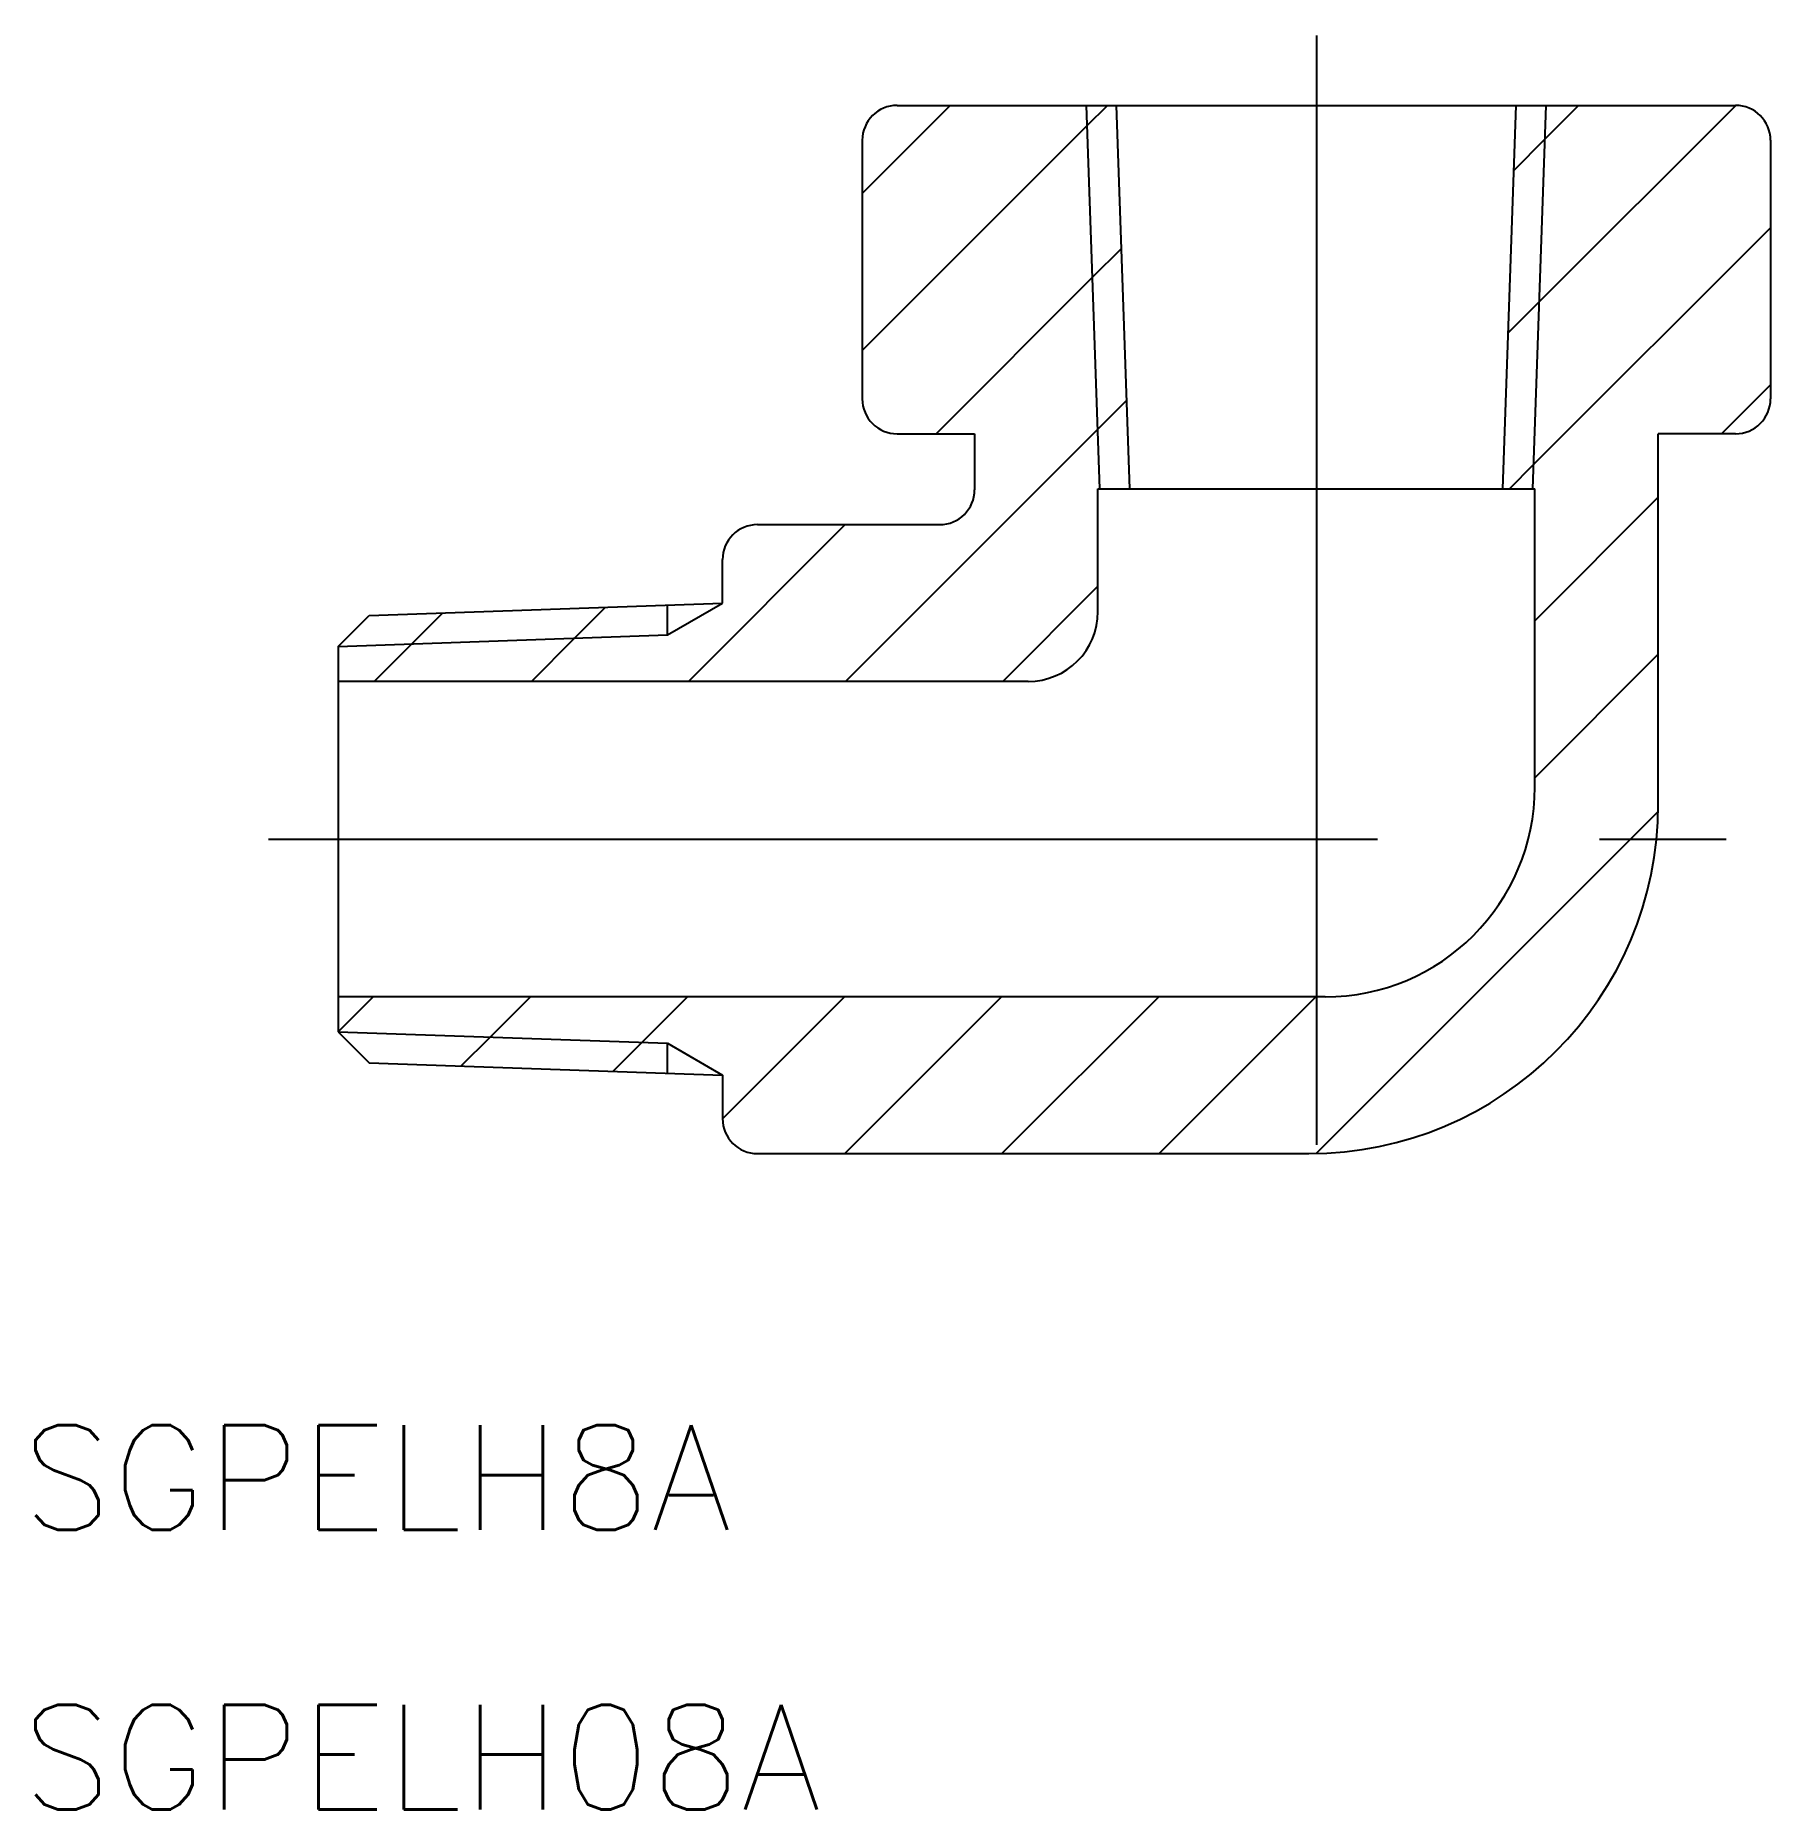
# Model space of a CAD drawing. Extents: x -36.7 to 13, y -27.8 to 23.
import ezdxf

# ---------------------------------------------------------------- set-up
doc = ezdxf.new("R2010")
doc.units = 0
doc.linetypes.add('CENTER', pattern=[50.8, 31.75, -6.35, 6.35, -6.35])
doc.layers.get('0').update_dxf_attribs({"linetype": 'CONTINUOUS'})
doc.layers.add('CENTER', color=1, linetype='CENTER')
doc.styles.get("Standard").update_dxf_attribs({"font": 'txt.shx', "height": 3, "bigfont": 'bigfont.shx'})

msp = doc.modelspace()

# ---------------------------------------------------------------- linework, layer by layer
at = {"color": 3, "linetype": 'CONTINUOUS'}
for p, q in [((-12.999, 18.482), (-10.48, 21)), ((-6.195, 10.022), (-6.579, 21)), ((-6.558, 20.425), (-5.983, 21)), ((6.195, 10.022), (6.579, 21)), ((6.382, 15.377), (12.006, 21)), ((6.545, 20.036), (7.508, 21)), ((-12.999, 13.984), (-6.558, 20.425)), ((5.658, 19.149), (6.545, 20.036)), ((6.219, 10.717), (13.001, 17.498)), ((-6.407, 16.079), (-5.58, 16.906)), ((-10.886, 11.6), (-6.407, 16.079)), ((5.495, 14.49), (6.382, 15.377)), ((11.6, 11.6), (13.001, 13.001)), ((-6.255, 11.734), (-5.428, 12.561)), ((-13.476, 4.513), (-6.255, 11.734)), ((5.525, 10.022), (6.219, 10.717)), ((6.252, 6.252), (9.786, 9.786)), ((-17.973, 4.513), (-13.486, 9)), ((-8.979, 4.513), (-6.252, 7.239)), ((-21.234, 5.749), (-20.347, 6.636)), ((-18.577, 5.842), (-16.999, 6.753)), ((-25.894, 5.586), (-25.007, 6.473)), ((-27.999, 5.513), (-18.577, 5.842)), ((-26.968, 4.513), (-25.894, 5.586)), ((-22.471, 4.513), (-21.234, 5.749)), ((6.252, 1.755), (9.786, 5.289)), ((8.994, 0), (9.784, 0.789)), ((-0.003, -8.998), (8.994, 0)), ((-27.999, -5.513), (-26.999, -4.513)), ((-23.653, -5.664), (-22.501, -4.513)), ((-19.308, -5.816), (-18.004, -4.513)), ((-16.999, -8.004), (-13.507, -4.513)), ((-13.497, -9), (-9.01, -4.513)), ((-9, -9), (-4.513, -4.513)), ((-4.503, -9), (-0.015, -4.513)), ((-27.999, -5.513), (-18.577, -5.842)), ((-27.999, -5.513), (-27.999, -5.513)), ((-24.48, -6.491), (-23.653, -5.664)), ((-20.135, -6.643), (-19.308, -5.816)), ((-18.577, -5.842), (-16.999, -6.753))]:
    msp.add_line(p, q, dxfattribs=at)
at = {"color": 7, "linetype": 'CONTINUOUS'}
for p, q in [((-11.999, 21), (12.001, 21)), ((-5.339, 10.022), (-5.722, 21)), ((5.339, 10.022), (5.722, 21)), ((-12.999, 20), (-12.999, 12.6)), ((13.001, 20), (13.001, 12.6)), ((-11.999, 11.6), (-9.784, 11.6)), ((-9.784, 11.6), (-9.784, 10)), ((9.786, 1), (9.786, 11.6)), ((12.001, 11.6), (9.786, 11.6)), ((-6.252, 10.022), (6.252, 10.022)), ((-6.252, 6.513), (-6.252, 10.022)), ((6.252, 1.487), (6.252, 10.022)), ((6.252, 1.487), (6.252, 10.022)), ((-15.999, 9), (-10.784, 9)), ((-16.999, 6.753), (-16.999, 8)), ((-27.112, 6.4), (-16.999, 6.753)), ((-18.577, 5.842), (-18.577, 6.698)), ((-27.999, 5.513), (-27.112, 6.4)), ((-27.999, 5.513), (-27.999, -5.513)), ((-8.252, 4.513), (-27.999, 4.513)), ((0.252, -4.513), (-27.999, -4.513)), ((-27.999, -5.513), (-27.112, -6.4)), ((-18.577, -6.698), (-18.577, -5.842)), ((-27.112, -6.4), (-16.999, -6.753)), ((-16.999, -6.753), (-16.999, -8)), ((-15.999, -9), (-0.214, -9))]:
    msp.add_line(p, q, dxfattribs=at)
for centre, radius, start, end in [((-11.999, 20), 1, 90, 180), ((12.001, 20), 1, 0, 90), ((-11.999, 12.6), 1, 180, 270), ((12.001, 12.6), 1, 270, 0), ((-10.784, 10), 1, 270, 360), ((-15.999, 8), 1, 90, 180), ((-8.252, 6.513), 2, 270, 0), ((0.252, 1.487), 6, 270, 0), ((-0.214, 1), 10, 270, 0), ((-15.999, -8), 1, 180, 270)]:
    msp.add_arc(centre, radius, start, end, dxfattribs=at)
at = {"layer": 'CENTER', "color": 1, "linetype": 'CENTER'}
for p, q in [((0, 23), (0, -10.998)), ((-29.999, 0), (11.736, 0))]:
    msp.add_line(p, q, dxfattribs=at)

# ---------------------------------------------------------------- texts
at = {"color": 7, "linetype": 'CONTINUOUS'}
for s, p in [('SGPELH8A', (-37.054, -19.772)), ('SGPELH08A', (-37.054, -27.772))]:
    msp.add_text(s, height=3, dxfattribs=at).set_placement(p)

doc.saveas('drawing.dxf')
